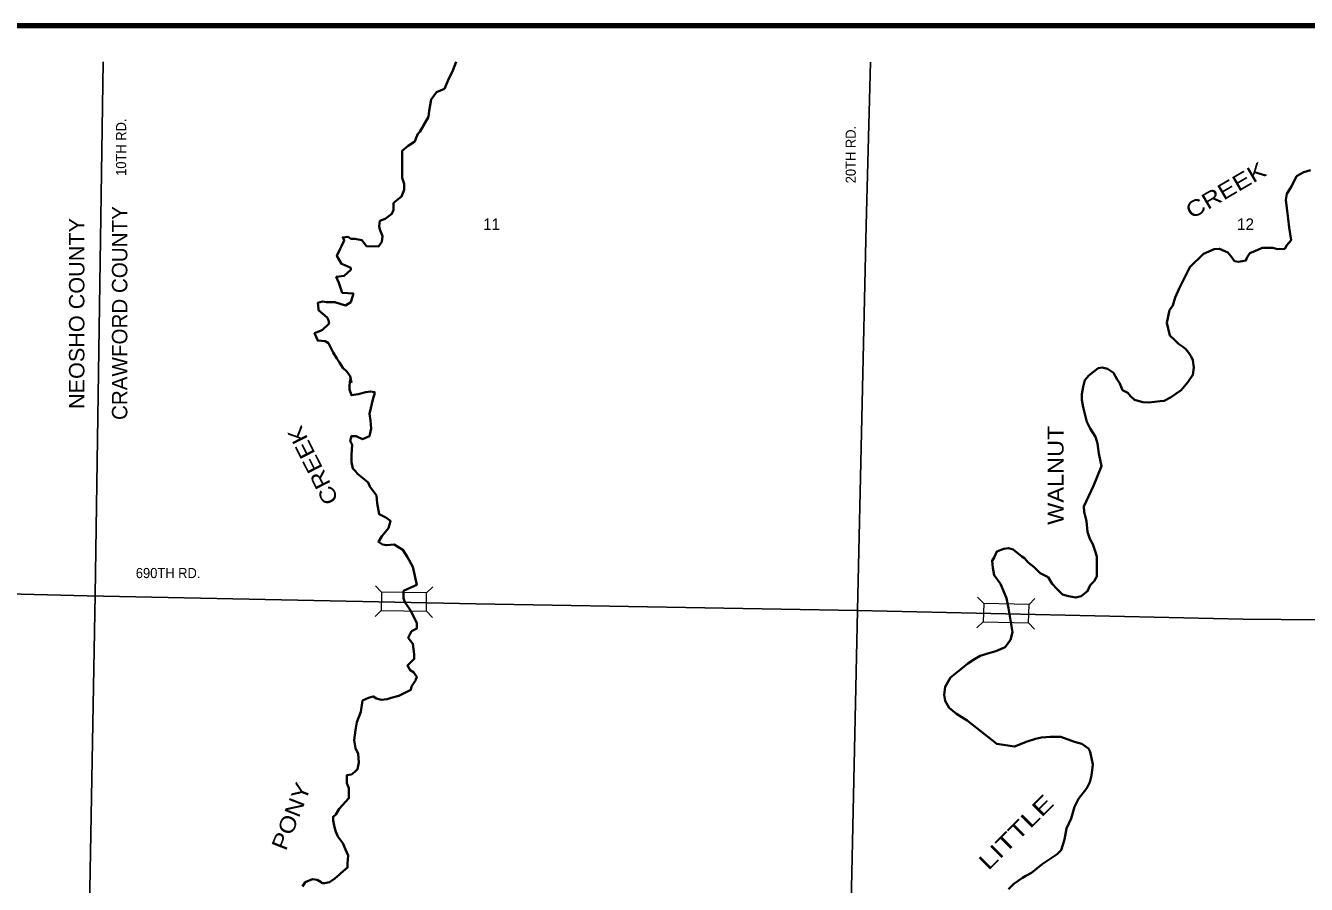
# Model space of a CAD drawing. Extents: x 189.58 to 194, y 44.19 to 48.12.
# Drawn here: x 190.839 to 192.511, y 47.005 to 48.125 of the extents above; entities that cross this region are included whole.
import ezdxf
from ezdxf.enums import TextEntityAlignment as Align

# ---------------------------------------------------------------- set-up
doc = ezdxf.new("R2010")
doc.units = 0
doc.header["$LTSCALE"] = 0.0068
for name, color, linetype, lineweight in [('14', 7, 'Continuous', 25), ('21', 7, 'Continuous', 25), ('25', 7, 'Continuous', 35), ('48', 7, 'Continuous', 106)]:
    doc.layers.add(name, color=color, linetype=linetype, lineweight=lineweight)
for name, color, linetype in [('29', 7, 'Continuous'), ('41', 7, 'Continuous'), ('45', 7, 'Continuous'), ('49', 7, 'Continuous')]:
    doc.layers.add(name, color=color, linetype=linetype)

msp = doc.modelspace()

# ---------------------------------------------------------------- linework, layer by layer
at = {"layer": '14'}
for points in [[(190.94053, 48.077273), (190.930303, 47.382008), (190.911742, 46.373864), (190.915341, 45.874053), (190.899053, 45.385417), (190.894697, 44.85947), (190.861553, 44.385417), (190.857386, 44.289394)], [(191.942424, 48.077083), (191.936742, 47.864394), (191.925189, 47.361553), (191.903598, 46.355682), (191.90303, 46.176136), (191.89375, 46.169508), (191.594886, 46.171212)], [(190.626136, 47.388447), (190.919886, 47.381061), (191.427273, 47.370644), (191.925189, 47.361553), (192.428598, 47.350568), (192.926136, 47.346212), (193.413636, 47.336932)]]:
    msp.add_lwpolyline(points, dxfattribs=at)
at = {"layer": '21'}
for p, q in [((191.303788, 47.385795), (191.296023, 47.393939)), ((191.371023, 47.392803), (191.362879, 47.384848)), ((192.090152, 47.371023), (192.082008, 47.378977)), ((192.157008, 47.377273), (192.149242, 47.369508)), ((191.303598, 47.361742), (191.295644, 47.353977)), ((191.370644, 47.352841), (191.362689, 47.360795)), ((192.089394, 47.34697), (192.08125, 47.339015)), ((192.15625, 47.337311), (192.148485, 47.345455))]:
    msp.add_line(p, q, dxfattribs=at)
at = {"layer": '21', "lineweight": 13}
for points in [[(191.303598, 47.361742), (191.362689, 47.360795), (191.362879, 47.384848), (191.303788, 47.385795)], [(192.089394, 47.34697), (192.148485, 47.345455), (192.149242, 47.369508), (192.090152, 47.371023)]]:
    msp.add_lwpolyline(points, close=True, dxfattribs=at)
at = {"layer": '25'}
for points in [[(191.264773, 47.658712), (191.263068, 47.667235), (191.258712, 47.673295), (191.253598, 47.678409), (191.249242, 47.685417), (191.245833, 47.69053), (191.24072, 47.698295), (191.234659, 47.710417), (191.230303, 47.712879), (191.220833, 47.713826), (191.216667, 47.723295), (191.224432, 47.726705), (191.226894, 47.727652), (191.234659, 47.735417), (191.235606, 47.736174), (191.234659, 47.74053), (191.232955, 47.743939), (191.22178, 47.753409), (191.22178, 47.755114), (191.220833, 47.762879), (191.226894, 47.764583), (191.232008, 47.763826), (191.243182, 47.764015), (191.257008, 47.759659), (191.263826, 47.764015), (191.267235, 47.775189), (191.252652, 47.776136), (191.248295, 47.789015), (191.244886, 47.79678), (191.255303, 47.798485), (191.263826, 47.80625), (191.263826, 47.808712), (191.256061, 47.812311), (191.251705, 47.814015), (191.245833, 47.824242), (191.25, 47.833712), (191.251705, 47.837121), (191.254356, 47.842424), (191.255303, 47.844886), (191.253409, 47.848485), (191.260417, 47.849242), (191.263826, 47.846591), (191.268939, 47.846591), (191.278409, 47.844886), (191.28447, 47.837121), (191.3, 47.836364), (191.304356, 47.842424), (191.305114, 47.850189), (191.301705, 47.858712), (191.300758, 47.863068), (191.301705, 47.869886), (191.308523, 47.872538), (191.317235, 47.879356), (191.319697, 47.88447), (191.319697, 47.893182), (191.321402, 47.894886), (191.330114, 47.901705), (191.333523, 47.910417), (191.333523, 47.918182), (191.330871, 47.925947), (191.330871, 47.937121), (191.330871, 47.950947), (191.330871, 47.961174), (191.338636, 47.967992), (191.347348, 47.973295), (191.349053, 47.978409), (191.351515, 47.983523), (191.354167, 47.986174), (191.365341, 48.005871), (191.366288, 48.013636), (191.36875, 48.028409), (191.375758, 48.037879), (191.385985, 48.042045), (191.391098, 48.053409), (191.397159, 48.066288), (191.401326, 48.077273)], [(192.232576, 47.448295), (192.228409, 47.455114), (192.225758, 47.464583), (192.224053, 47.478409), (192.221402, 47.49053), (192.220644, 47.497348), (192.233333, 47.524432), (192.24375, 47.550189), (192.240341, 47.566667), (192.238636, 47.579545), (192.235985, 47.588068), (192.229167, 47.599242), (192.224811, 47.607955), (192.219697, 47.626894), (192.217992, 47.636364), (192.217992, 47.644129), (192.219697, 47.653598), (192.222159, 47.662121), (192.227462, 47.668182), (192.239394, 47.677652), (192.244508, 47.678598), (192.251515, 47.676894), (192.25928, 47.671591), (192.264394, 47.663068), (192.267803, 47.657955), (192.271212, 47.649242), (192.27822, 47.645833), (192.281629, 47.641477), (192.286742, 47.636364), (192.297917, 47.633712), (192.305682, 47.632955), (192.320265, 47.634659), (192.325568, 47.635417), (192.334091, 47.639773), (192.347917, 47.649242), (192.356439, 47.659659), (192.363258, 47.669129), (192.364205, 47.678598), (192.363258, 47.688068), (192.360795, 47.693182), (192.357386, 47.698295), (192.353788, 47.702652), (192.349621, 47.706061), (192.344318, 47.70947), (192.340152, 47.713826), (192.333144, 47.720644), (192.328977, 47.737121), (192.332386, 47.753409), (192.336742, 47.75947), (192.340152, 47.769886), (192.345265, 47.781818), (192.359091, 47.809659), (192.377083, 47.826894), (192.390909, 47.832955), (192.397727, 47.833712), (192.408902, 47.828598), (192.413258, 47.823485), (192.417614, 47.817424), (192.422727, 47.816477), (192.432197, 47.818182), (192.433902, 47.822538), (192.437311, 47.827652), (192.447727, 47.832008), (192.453598, 47.834659), (192.467424, 47.834659), (192.473485, 47.832955), (192.482955, 47.833712), (192.485606, 47.838068), (192.491477, 47.844886), (192.489015, 47.861364), (192.487311, 47.872538), (192.485606, 47.886364), (192.484659, 47.897538), (192.485606, 47.905303), (192.492424, 47.91553), (192.498485, 47.928409), (192.507955, 47.933712), (192.516477, 47.936174)], [(191.250758, 47.019129), (191.259659, 47.026515), (191.259659, 47.031629), (191.260417, 47.042045), (191.257008, 47.049811), (191.253598, 47.058333), (191.24678, 47.067045), (191.244129, 47.073106), (191.242424, 47.078977), (191.24072, 47.087689), (191.24072, 47.092803), (191.244129, 47.095455), (191.248485, 47.10322), (191.261364, 47.116856), (191.261364, 47.123864), (191.261364, 47.129924), (191.258712, 47.136742), (191.258712, 47.147159), (191.264773, 47.147917), (191.269129, 47.151326), (191.272538, 47.154735), (191.274242, 47.163447), (191.273485, 47.174621), (191.269886, 47.182386), (191.268182, 47.192614), (191.269886, 47.205682), (191.271591, 47.215909), (191.276894, 47.229735), (191.279356, 47.244318), (191.287121, 47.247727), (191.293182, 47.249621), (191.297538, 47.24697), (191.303598, 47.245265), (191.311174, 47.246023), (191.316477, 47.247727), (191.326705, 47.250379), (191.342235, 47.258144), (191.343182, 47.2625), (191.348295, 47.270265), (191.35, 47.275379), (191.345644, 47.281439), (191.341288, 47.283902), (191.337879, 47.289962), (191.345644, 47.297727), (191.346591, 47.298674), (191.346591, 47.304735), (191.344886, 47.318371), (191.338826, 47.326136), (191.343182, 47.334848), (191.35, 47.338258), (191.35, 47.345076), (191.343939, 47.357955), (191.34053, 47.364015), (191.33447, 47.372727), (191.332765, 47.377841), (191.332765, 47.387311), (191.342235, 47.391856), (191.35, 47.395265), (191.344886, 47.418561), (191.337879, 47.431439), (191.332008, 47.440909), (191.320644, 47.447727), (191.310417, 47.44697), (191.305303, 47.447727), (191.3, 47.451136), (191.304356, 47.458902), (191.307008, 47.461553), (191.313068, 47.469318), (191.31553, 47.478788), (191.30947, 47.482955), (191.300947, 47.487311), (191.298295, 47.501894), (191.297538, 47.511553), (191.288826, 47.523485), (191.286364, 47.528598), (191.279356, 47.534659), (191.272538, 47.539962), (191.269886, 47.543371), (191.266477, 47.54678), (191.264773, 47.555303), (191.264773, 47.564773), (191.26572, 47.577841), (191.263068, 47.582955), (191.264773, 47.589015), (191.270833, 47.589015), (191.279356, 47.585417), (191.288068, 47.589015), (191.29053, 47.599242), (191.289773, 47.609659), (191.288068, 47.618182), (191.293182, 47.638826), (191.294886, 47.644129), (191.294886, 47.646591), (191.289773, 47.647538), (191.283712, 47.646591), (191.273485, 47.644129), (191.264773, 47.642424), (191.262121, 47.65), (191.262121, 47.655303), (191.263068, 47.663068), (191.264773, 47.658712)], [(192.122538, 46.998295), (192.129356, 47.005114), (192.14053, 47.012879), (192.144886, 47.01553), (192.152652, 47.019697), (192.166477, 47.031061), (192.186174, 47.043939), (192.191288, 47.049053), (192.195644, 47.062879), (192.198295, 47.077462), (192.204167, 47.090341), (192.208523, 47.105871), (192.213636, 47.116288), (192.224811, 47.129924), (192.228409, 47.137689), (192.230871, 47.146402), (192.232576, 47.160985), (192.229167, 47.177273), (192.226705, 47.181629), (192.217992, 47.187689), (192.208523, 47.190341), (192.19053, 47.197159), (192.176705, 47.197159), (192.16553, 47.196212), (192.157765, 47.194508), (192.146591, 47.191098), (192.130303, 47.18428), (192.107008, 47.187689), (192.068371, 47.218371), (192.054545, 47.227083), (192.045076, 47.234659), (192.039962, 47.244129), (192.038258, 47.251894), (192.039962, 47.262311), (192.04678, 47.274432), (192.059659, 47.284659), (192.069129, 47.292424), (192.077841, 47.298485), (192.085417, 47.302841), (192.096591, 47.30625), (192.106061, 47.308712), (192.118182, 47.314015), (192.125, 47.323485), (192.127652, 47.333712), (192.122538, 47.364773), (192.119886, 47.377652), (192.112121, 47.396591), (192.103598, 47.407765), (192.101894, 47.417235), (192.100947, 47.426705), (192.103598, 47.431061), (192.107008, 47.438826), (192.116477, 47.442235), (192.122538, 47.443182), (192.128598, 47.441477), (192.139773, 47.432008), (192.143182, 47.430114), (192.148295, 47.424242), (192.156061, 47.418182), (192.163826, 47.410417), (192.174053, 47.405303), (192.179356, 47.396591), (192.186174, 47.389773), (192.192992, 47.382765), (192.200758, 47.380303), (192.210227, 47.378598), (192.217235, 47.380303), (192.225758, 47.387121), (192.229167, 47.394886), (192.23428, 47.4), (192.237879, 47.406061), (192.237879, 47.410417), (192.237879, 47.421591), (192.237879, 47.432008), (192.235227, 47.44053), (192.232576, 47.448295)], [(191.200947, 47.001894), (191.204356, 47.007197), (191.213826, 47.011364), (191.219886, 47.010606), (191.225, 47.007197), (191.225947, 47.00625), (191.229356, 47.00625), (191.236174, 47.007197), (191.243182, 47.012311), (191.249242, 47.017424), (191.250758, 47.019129)]]:
    msp.add_lwpolyline(points, dxfattribs=at)
at = {"layer": '48'}
msp.add_lwpolyline([(189.578409, 44.242045), (189.578409, 48.124621), (193.460985, 48.124432), (193.460985, 44.242045)], close=True, dxfattribs=at)

# ---------------------------------------------------------------- texts
at = {"layer": '29'}
for s, rotation, width, p in [('CREEK', 30.396, 1.2, (192.411207, 47.900953)), ('CREEK', 116.82, 1.15, (191.223757, 47.555528)), ('WALNUT', 90, 1.1, (192.194318, 47.538163)), ('PONY', 68.541, 1.15, (191.195685, 47.08956)), ('LITTLE', 44.983, 1.35, (192.139701, 47.065243))]:
    msp.add_text(s, height=0.02083, rotation=rotation, dxfattribs=dict(at, width=width)).set_placement(p, align=Align.CENTER)
at = {"layer": '41'}
msp.add_text('CRAWFORD COUNTY', height=0.02008, rotation=90, dxfattribs=at).set_placement((190.972159, 47.749716), align=Align.CENTER)
at = {"layer": '41', "width": 1.05}
msp.add_text('NEOSHO COUNTY', height=0.02008, rotation=90, dxfattribs=at).set_placement((190.916098, 47.749148), align=Align.CENTER)
at = {"layer": '45'}
for s, p in [('11', (191.447633, 47.858144)), ('12', (192.431818, 47.858144))]:
    msp.add_text(s, height=0.01496, dxfattribs=at).set_placement(p, align=Align.CENTER)
at = {"layer": '49', "width": 0.95}
for s, p in [('10TH RD.', (190.970644, 47.966098)), ('20TH RD.', (191.923106, 47.956439))]:
    msp.add_text(s, height=0.01326, rotation=90, dxfattribs=at).set_placement(p, align=Align.CENTER)
msp.add_text('690TH RD.', height=0.01326, dxfattribs=at).set_placement((191.025379, 47.403977), align=Align.CENTER)

doc.saveas('drawing.dxf')
